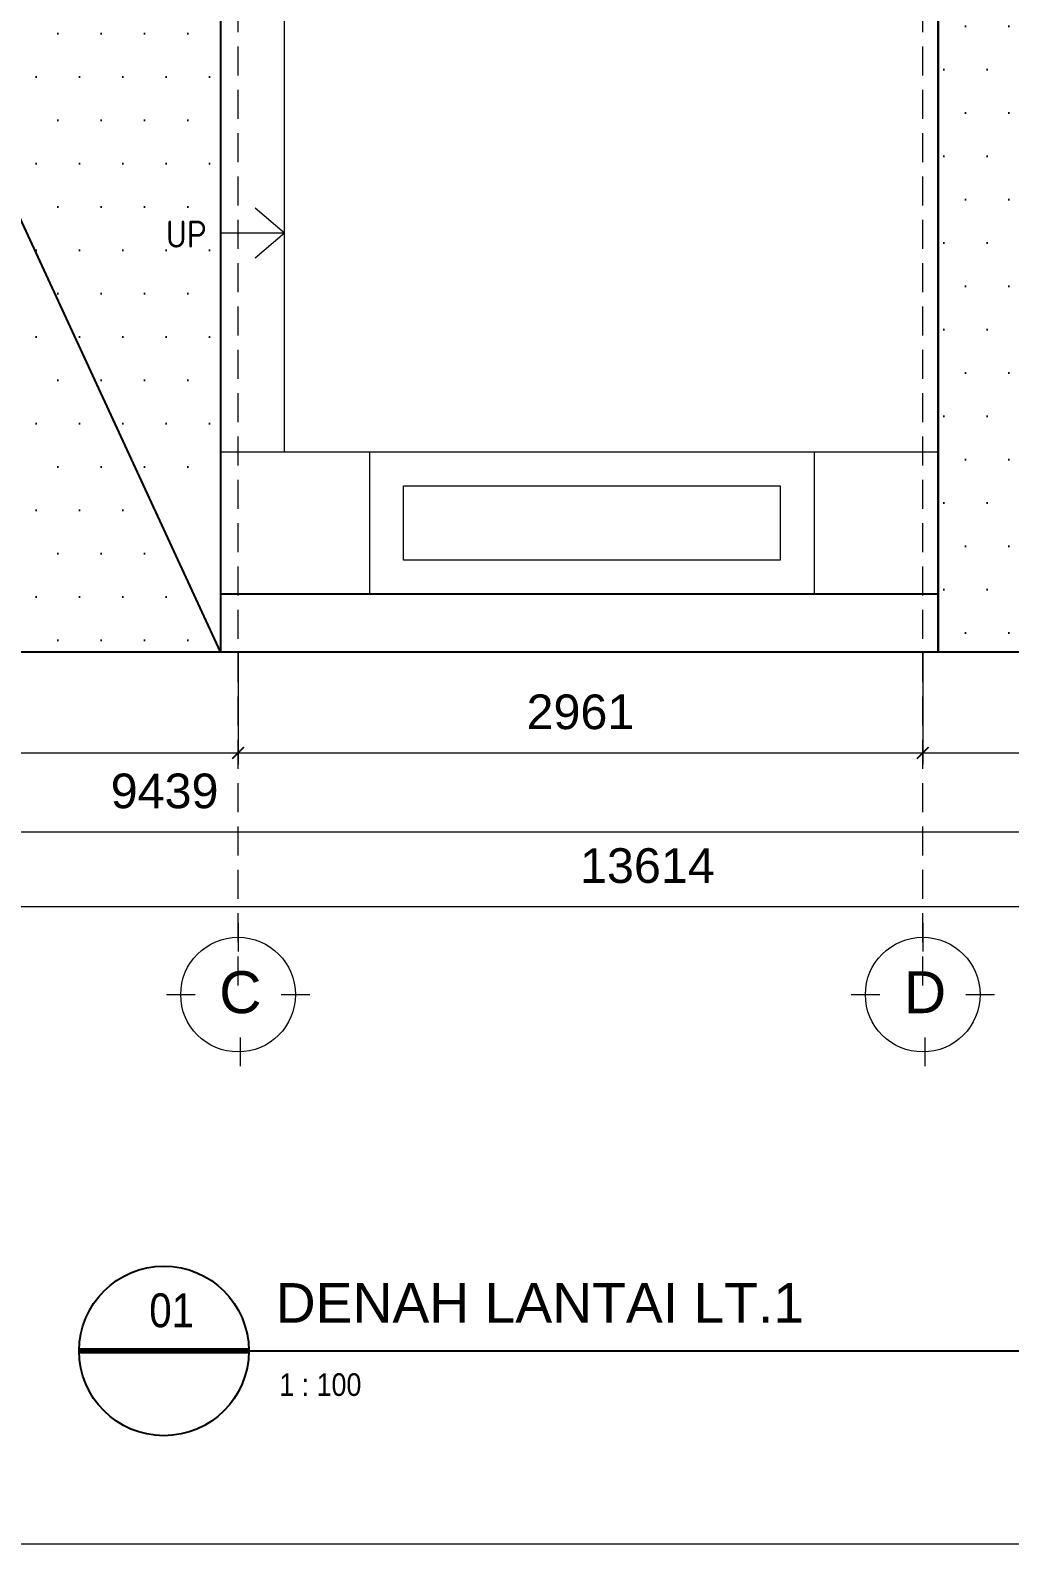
# Model space of a CAD drawing. Header units: millimetres. Extents: x 8 to 218431, y 13 to 56484.
# Drawn here: x 31623 to 35858, y 3560 to 10108 of the extents above; entities that cross this region are included whole.
import ezdxf
from ezdxf.enums import TextEntityAlignment as Align

# ---------------------------------------------------------------- set-up
doc = ezdxf.new("R2010")
doc.units = ezdxf.units.MM
doc.header["$MEASUREMENT"] = 0
doc.linetypes.add('DASHED2', pattern=[0.375, 0.25, -0.125])
doc.linetypes.add('HIDDEN2', pattern=[0.1875, 0.125, -0.0625])
for name, color, linetype, lineweight in [('09-Arsiran', 8, 'Continuous', 5), ('8', 8, 'Continuous', 5), ('AS', 8, 'HIDDEN2', 5), ('LEGEND', 1, 'DASHED2', 50), ('XR-KOP A3_MOZART$0$KOP-A1$0$A-GRSKOP', 1, 'Continuous', 5)]:
    doc.layers.add(name, color=color, linetype=linetype, lineweight=lineweight)
doc.layers.add('NOT', color=1, linetype='Continuous')
doc.layers.add('tampak', color=7, linetype='Continuous')
doc.styles.add('0010-WKA13-TEXT', font='isocp.shx', dxfattribs={"height": 15})
doc.styles.add('NOTEXT1', font='arial.ttf')
doc.styles.add('NOTEXT2', font='arial.ttf')
doc.styles.add('NOTEXT4', font='arial.ttf')
doc.styles.get("Standard").update_dxf_attribs({"font": 'arial.ttf'})
doc.dimstyles.new('DIM100', dxfattribs={"dimscale": 0, "dimtxt": 150, "dimasz": 50, "dimexe": 50, "dimexo": 0, "dimgap": 100, "dimtad": 1, "dimtoh": 1, "dimdec": 0, "dimdsep": 46, "dimtxsty": 'Standard', "dimblk": 'ARCHTICK', "dimcen": 1, "dimclrd": 1, "dimclre": 1, "dimadec": 0, "dimazin": 0, "dimtfac": 250, "dimtdec": 0, "dimtix": 1, "dimtmove": 0, "dimatfit": 3, "dimldrblk": 'DOT', "dimfxl": 150, "dimtolj": 1, "dimtzin": 0, "dimlwd": 5, "dimlwe": 5, "dimarcsym": 0})

# ---------------------------------------------------------------- blocks, each defined once
blk = doc.blocks.new('NOT-28-ADI')
at = {"const_width": 50}
blk.add_lwpolyline([(-750, 0), (750, 0)], dxfattribs=at)
blk.add_circle((0, 0), 750)
at = {"layer": 'NOT'}
blk.add_line((750, 0), (12100, 0), dxfattribs=at)
at = {"color": 5, "style": 'NOTEXT4'}
for tag, p in [('JDL1', (988, 765)), ('JDL2', (988, 250))]:
    blk.add_attdef(tag, p, '', height=350, dxfattribs=at)
at = {"color": 5, "style": 'NOTEXT4', "width": 0.85}
blk.add_attdef('NO', text='', height=300, dxfattribs=at).set_placement((68, 360), align=Align.MIDDLE_CENTER)
at = {"style": 'NOTEXT1', "width": 0.85}
blk.add_attdef('REF.', text='', height=200, dxfattribs=at).set_placement((0, -190), align=Align.TOP_CENTER)
blk.add_attdef('SCALE', (1020, -398), '', height=200, dxfattribs=at)
blk.add_attdef('ROOM', text='', height=200, dxfattribs=at).set_placement((3715, -388), align=Align.RIGHT)
blk = doc.blocks.new('hsdh')
at = {"layer": 'XR-KOP A3_MOZART$0$KOP-A1$0$A-GRSKOP', "color": 5, "linetype": 'Continuous', "lineweight": 5}
blk.add_lwpolyline([(145016.9, 82137.7), (108408.6, 82137.7), (108408.6, 56659.8), (145016.9, 56659.8)], close=True, dxfattribs=at)
blk = doc.blocks.new('OUTDOOR')
at = {"layer": 'tampak', "transparency": 33554687}
h = blk.add_hatch(dxfattribs=at)
h.set_pattern_fill('DOTS', scale=3000)
h.set_pattern_definition([(0, (2854.53, 0), (93.75, 187.5), [0, -187.5])])
h.paths.add_polyline_path([(1832617.6, 55399.8), (1829266.1, 55399.8), (1829266.1, 55248.3), (1829016.1, 55248.3), (1827567.6, 55248.3), (1827567.6, 53294.8), (1827573.6, 53294.8), (1827573.6, 53188.3), (1828173.6, 53188.3), (1828173.6, 49758.3), (1828023.6, 49758), (1828023.6, 49756.9), (1827567.6, 49756.9), (1827567.6, 44386.9), (1833117.6, 44386.9), (1833054.5, 44637.2), (1832872.1, 44637.2), (1832872.2, 44636.5), (1832871.6, 44637.2), (1832617.6, 44637.2)])
h.paths.add_polyline_path([(1827766, 54105.9), (1828642.3, 54105.9), (1828642.3, 54329.5), (1827766, 54329.5)], flags=24)
h.paths.add_polyline_path([(1827819.2, 54370.2), (1828589.1, 54370.2), (1828589.1, 54593.7), (1827819.2, 54593.7)], flags=24)
blk.add_lwpolyline([(1829017.6, 62258.3), (1829017.6, 55248.3), (1827567.6, 55248.3), (1827567.6, 44386.9), (1833117.6, 44386.9)])
blk = doc.blocks.new('GRID')
at = {"layer": '09-Arsiran'}
for p, q in [((1821685.8, 43213.8), (1821685.8, 43089.8)), ((1824646.7, 43213.8), (1824646.7, 43089.8)), ((1821375.8, 42903.8), (1821499.8, 42903.8)), ((1821871.9, 42903.8), (1821995.9, 42903.8)), ((1824336.6, 42903.8), (1824460.7, 42903.8)), ((1824832.7, 42903.8), (1824956.7, 42903.8)), ((1821694.7, 42717.9), (1821694.7, 42593.9)), ((1824655.5, 42717.9), (1824655.5, 42593.9))]:
    blk.add_line(p, q, dxfattribs=at)
for centre in [(1821685.8, 42903.8), (1824646.7, 42903.8)]:
    blk.add_circle(centre, 248, dxfattribs=at)
at = {"layer": 'AS', "ltscale": 1000}
for p, q in [((1821685.8, 42943.3), (1821685.8, 63784.8)), ((1824646.7, 42943.3), (1824646.7, 63784.8)), ((1814236, 44386.9), (1830263, 44386.9))]:
    blk.add_line(p, q, dxfattribs=at)
at = {"layer": '09-Arsiran', "color": 2, "char_height": 181.6, "attachment_point": 1}
for s, insert in [('C', (1821604, 43005.1)), ('D', (1824564.8, 43005.1))]:
    blk.add_mtext_dynamic_manual_height_columns(s, width=43.207, gutter_width=908.1, heights=[0], dxfattribs=dict(at, insert=insert))
blk = doc.blocks.new('_ArchTick')
at = {"color": 0, "linetype": 'ByBlock', "const_width": 0.15}
blk.add_lwpolyline([(-0.5, -0.5), (0.5, 0.5)], dxfattribs=at)
blk = doc.blocks.new('*D248')
at = {"color": 1, "lineweight": 5, "transparency": 16777216}
for p, q in [((1818477.3, 44386.9), (1818477.3, 43899.7)), ((1821685.8, 44386.9), (1821685.8, 43899.7)), ((1818477.3, 43949.7), (1821685.8, 43949.7))]:
    blk.add_line(p, q, dxfattribs=at)
at = {"layer": 'Defpoints', "color": 0, "transparency": 16777216}
for p in [(1818477.3, 44386.9), (1821685.8, 44386.9), (1821685.8, 43949.7)]:
    blk.add_point(p, dxfattribs=at)
at = {"color": 1, "lineweight": 5, "transparency": 16777216, "xscale": 50, "yscale": 50, "zscale": 50, "rotation": 180}
blk.add_blockref('_ArchTick', (1818477.3, 43949.7), dxfattribs=at)
at = {"color": 1, "lineweight": 5, "transparency": 16777216, "xscale": 50, "yscale": 50, "zscale": 50}
blk.add_blockref('_ArchTick', (1821685.8, 43949.7), dxfattribs=at)
at = {"color": 0, "transparency": 16777216, "insert": (1820081.6, 44126.3), "char_height": 150, "attachment_point": 5}
blk.add_mtext('\\A1;3209', dxfattribs=at)
blk = doc.blocks.new('_DOT')
at = {"color": 0, "linetype": 'ByBlock'}
blk.add_line((-0.5, 0), (-1, 0), dxfattribs=at)
at = {"color": 0, "linetype": 'ByBlock', "const_width": 0.5}
blk.add_lwpolyline([(-0.25, 0, 1), (0.25, 0, 1)], format="xyb", close=True, dxfattribs=at)
blk = doc.blocks.new('*D249')
at = {"color": 1, "lineweight": 5, "transparency": 16777216}
for p, q in [((1821685.8, 44386.9), (1821685.8, 43899.7)), ((1824646.7, 44386.9), (1824646.7, 43899.7)), ((1821685.8, 43949.7), (1824646.7, 43949.7))]:
    blk.add_line(p, q, dxfattribs=at)
at = {"layer": 'Defpoints', "color": 0, "transparency": 16777216}
for p in [(1821685.8, 44386.9), (1824646.7, 44386.9), (1824646.7, 43949.7)]:
    blk.add_point(p, dxfattribs=at)
at = {"color": 1, "lineweight": 5, "transparency": 16777216, "xscale": 50, "yscale": 50, "zscale": 50, "rotation": 180}
blk.add_blockref('_ArchTick', (1821685.8, 43949.7), dxfattribs=at)
at = {"color": 1, "lineweight": 5, "transparency": 16777216, "xscale": 50, "yscale": 50, "zscale": 50}
blk.add_blockref('_ArchTick', (1824646.7, 43949.7), dxfattribs=at)
at = {"color": 0, "transparency": 16777216, "insert": (1823166.3, 44126.3), "char_height": 150, "attachment_point": 5}
blk.add_mtext('\\A1;2961', dxfattribs=at)
blk = doc.blocks.new('*D250')
at = {"color": 1, "lineweight": 5, "transparency": 16777216}
for p, q in [((1824646.7, 44386.9), (1824646.7, 43899.7)), ((1826087.3, 44386.9), (1826087.3, 43899.7)), ((1824646.7, 43949.7), (1826087.3, 43949.7))]:
    blk.add_line(p, q, dxfattribs=at)
at = {"layer": 'Defpoints', "color": 0, "transparency": 16777216}
for p in [(1824646.7, 44386.9), (1826087.3, 44386.9), (1826087.3, 43949.7)]:
    blk.add_point(p, dxfattribs=at)
at = {"color": 1, "lineweight": 5, "transparency": 16777216, "xscale": 50, "yscale": 50, "zscale": 50, "rotation": 180}
blk.add_blockref('_ArchTick', (1824646.7, 43949.7), dxfattribs=at)
at = {"color": 1, "lineweight": 5, "transparency": 16777216, "xscale": 50, "yscale": 50, "zscale": 50}
blk.add_blockref('_ArchTick', (1826087.3, 43949.7), dxfattribs=at)
at = {"color": 0, "transparency": 16777216, "insert": (1825367, 44125), "char_height": 150, "attachment_point": 5}
blk.add_mtext('\\A1;1441', dxfattribs=at)
blk = doc.blocks.new('*D263')
at = {"color": 1, "lineweight": 5, "transparency": 16777216}
for p, q in [((1816648.7, 43949.7), (1816648.7, 43234.4)), ((1830263, 43949.7), (1830263, 43234.4)), ((1816648.7, 43284.4), (1830263, 43284.4))]:
    blk.add_line(p, q, dxfattribs=at)
at = {"layer": 'Defpoints', "color": 0, "transparency": 16777216}
for p in [(1816648.7, 43949.7), (1830263, 43949.7), (1830263, 43284.4)]:
    blk.add_point(p, dxfattribs=at)
at = {"color": 1, "lineweight": 5, "transparency": 16777216, "xscale": 50, "yscale": 50, "zscale": 50, "rotation": 180}
blk.add_blockref('_ArchTick', (1816648.7, 43284.4), dxfattribs=at)
at = {"color": 1, "lineweight": 5, "transparency": 16777216, "xscale": 50, "yscale": 50, "zscale": 50}
blk.add_blockref('_ArchTick', (1830263, 43284.4), dxfattribs=at)
at = {"color": 0, "transparency": 16777216, "insert": (1823455.8, 43461.1), "char_height": 150, "attachment_point": 5}
blk.add_mtext('\\A1;13614', dxfattribs=at)
blk = doc.blocks.new('*D264')
at = {"color": 1, "lineweight": 5, "transparency": 16777216}
for p, q in [((1816648.7, 44386.9), (1816648.7, 43557.6)), ((1826087.3, 44386.9), (1826087.3, 43557.6)), ((1816648.7, 43607.6), (1826087.3, 43607.6))]:
    blk.add_line(p, q, dxfattribs=at)
at = {"layer": 'Defpoints', "color": 0, "transparency": 16777216}
for p in [(1816648.7, 44386.9), (1826087.3, 44386.9), (1826087.3, 43607.6)]:
    blk.add_point(p, dxfattribs=at)
at = {"color": 1, "lineweight": 5, "transparency": 16777216, "xscale": 50, "yscale": 50, "zscale": 50, "rotation": 180}
blk.add_blockref('_ArchTick', (1816648.7, 43607.6), dxfattribs=at)
at = {"color": 1, "lineweight": 5, "transparency": 16777216, "xscale": 50, "yscale": 50, "zscale": 50}
blk.add_blockref('_ArchTick', (1826087.3, 43607.6), dxfattribs=at)
at = {"color": 0, "transparency": 16777216, "insert": (1821368, 43784.2), "char_height": 150, "attachment_point": 5}
blk.add_mtext('\\A1;9439', dxfattribs=at)
blk = doc.blocks.new('dgf56yrtrr')
for base, p1, p2, override, picture, middle in [((1826087.3, 43607.6), (1816648.7, 44386.9), (1826087.3, 44386.9), {"dimscale": 1}, '*D264', (1821368, 43784.2)), ((1821685.8393, 43949.6796), (1818477.2982, 44386.8694), (1821685.8393, 44386.8694), {"dimscale": 1, "dimtmove": 1}, '*D248', (1820081.5688, 44126.3167)), ((1824646.7, 43949.7), (1821685.8, 44386.9), (1824646.7, 44386.9), {"dimscale": 1, "dimtmove": 1}, '*D249', (1823166.3, 44126.3)), ((1826087.3, 43949.7), (1824646.7, 44386.9), (1826087.3, 44386.9), {"dimscale": 1, "dimtmove": 1}, '*D250', (1825367, 44125)), ((1830263, 43284.4), (1816648.7, 43949.7), (1830263, 43949.7), {"dimscale": 1}, '*D263', (1823455.8, 43461.1))]:
    dim = blk.add_linear_dim(base=base, p1=p1, p2=p2, dimstyle='DIM100', override=override)
    dim.commit()
    dim.dimension.update_dxf_attribs({"geometry": picture, "text_midpoint": middle})

msp = doc.modelspace()

# ---------------------------------------------------------------- hatches: boundary and pattern name
at = {"layer": 'tampak', "transparency": 33554687}
h = msp.add_hatch(dxfattribs=at)
h.set_pattern_fill('DOTS', scale=3000)
h.set_pattern_definition([(0, (-1789164.58, -36968.38), (93.75, 187.5), [0, -187.5])])
h.paths.add_polyline_path([(29964.8, 12788.5), (27634.1, 12788.5), (27634.1, 12188.5), (27635.5, 12188.5), (27635.5, 10788.5), (27484.1, 10788.5), (27484.1, 8138.5), (27816.7, 8138.5)])
h.paths.add_polyline_path([(29964.8, 12788.5), (27816.7, 8138.5), (32112.9, 8138.5)])
h.paths.add_polyline_path([(32445.5, 11894.1), (32447, 11894.1), (32447, 11944.7), (32570.7, 11944.7), (32570.7, 12732.2), (32447, 12732.2), (32447, 12788.5), (29964.8, 12788.5), (32112.9, 8138.5), (32445.5, 8138.5), (32445.5, 10176.5)])
h.paths.add_polyline_path([(32112.9, 8138.5), (27816.7, 8138.5), (27484.1, 7418.5), (32445.5, 7418.5)])
h.paths.add_polyline_path([(29299.7, 9536.6), (30539.2, 9536.6), (30539.2, 9804.9), (29299.7, 9804.9)], flags=24)

# ---------------------------------------------------------------- linework, layer by layer
for points in [[(27484.1, 12788.5), (27484.1, 7418.5), (35548.5, 7418.5), (35548.5, 12788.5)], [(32445.5, 7418.5), (29964.8, 12788.5)], [(32445.5, 10176.5), (32445.5, 7418.5)], [(35548.5, 10176.5), (35548.5, 9708.4)], [(32445.5, 7668.8), (35548.5, 7668.8)]]:
    msp.add_lwpolyline(points)
at = {"layer": '8', "transparency": 33554687}
for p, q in [((32445.5, 8283.5), (32445.5, 10176.5)), ((32722, 8283.5), (32722, 10176.5)), ((32445.5, 8283.5), (32445.5, 7668.8)), ((32445.5, 8283.5), (35548.5, 8283.5)), ((33089.5, 8283.5), (33089.5, 7668.8)), ((35011.8, 8283.5), (35011.8, 7668.8))]:
    msp.add_line(p, q, dxfattribs=at)
at = {"layer": '8', "linetype": 'Continuous', "transparency": 33554687}
for q in [(32594.6, 9337.9), (32445.5, 9230), (32594.6, 9122.1)]:
    msp.add_line((32722, 9230), q, dxfattribs=at)
at = {"layer": '8', "transparency": 33554687}
msp.add_lwpolyline([(33235.9, 8137.1), (34865.4, 8137.1), (34865.4, 7815.1), (33235.9, 7815.1)], close=True, dxfattribs=at)

# ---------------------------------------------------------------- block references
for name, p in [('GRID', (-1789164.6, -36968.4)), ('dgf56yrtrr', (-1789164.6, -36968.4)), ('OUTDOOR', (-1792019.1, -36968.4))]:
    msp.add_blockref(name, p)
at = {"layer": 'LEGEND', "xscale": 0.929713299578401, "yscale": 0.929713299578401, "zscale": 0.929713299578401}
msp.add_blockref('hsdh', (-81068.3, -49117.6), dxfattribs=at)
at = {"layer": 'NOT'}
ref = msp.add_blockref('NOT-28-ADI', (32200.7, 4393.8), dxfattribs=dict(at, xscale=0.4890481213859837, yscale=0.4890481213859837, zscale=0.4890481213859837))
ref.add_attrib('NO', '01', dxfattribs={"layer": '0', "color": 5, "height": 146.71, "style": 'NOTEXT2', "width": 0.85}).set_placement((32234, 4569.7), align=Align.MIDDLE_CENTER)
ref.add_attrib('JDL2', 'DENAH LANTAI LT.1', (32683.8, 4516.1), dxfattribs={"layer": '0', "color": 5, "height": 171.167, "style": 'NOTEXT2'})
ref.add_attrib('SCALE', '1 : 100', (32699.3, 4199.2), dxfattribs={"layer": '0', "height": 97.81, "style": 'NOTEXT1', "width": 0.85})

# ---------------------------------------------------------------- texts
at = {"layer": '8', "transparency": 33554687, "insert": (32386.3, 9284.2), "char_height": 117.09, "width": 382.047, "attachment_point": 3, "style": '0010-WKA13-TEXT'}
msp.add_mtext('UP', dxfattribs=at)

doc.saveas('drawing.dxf')
